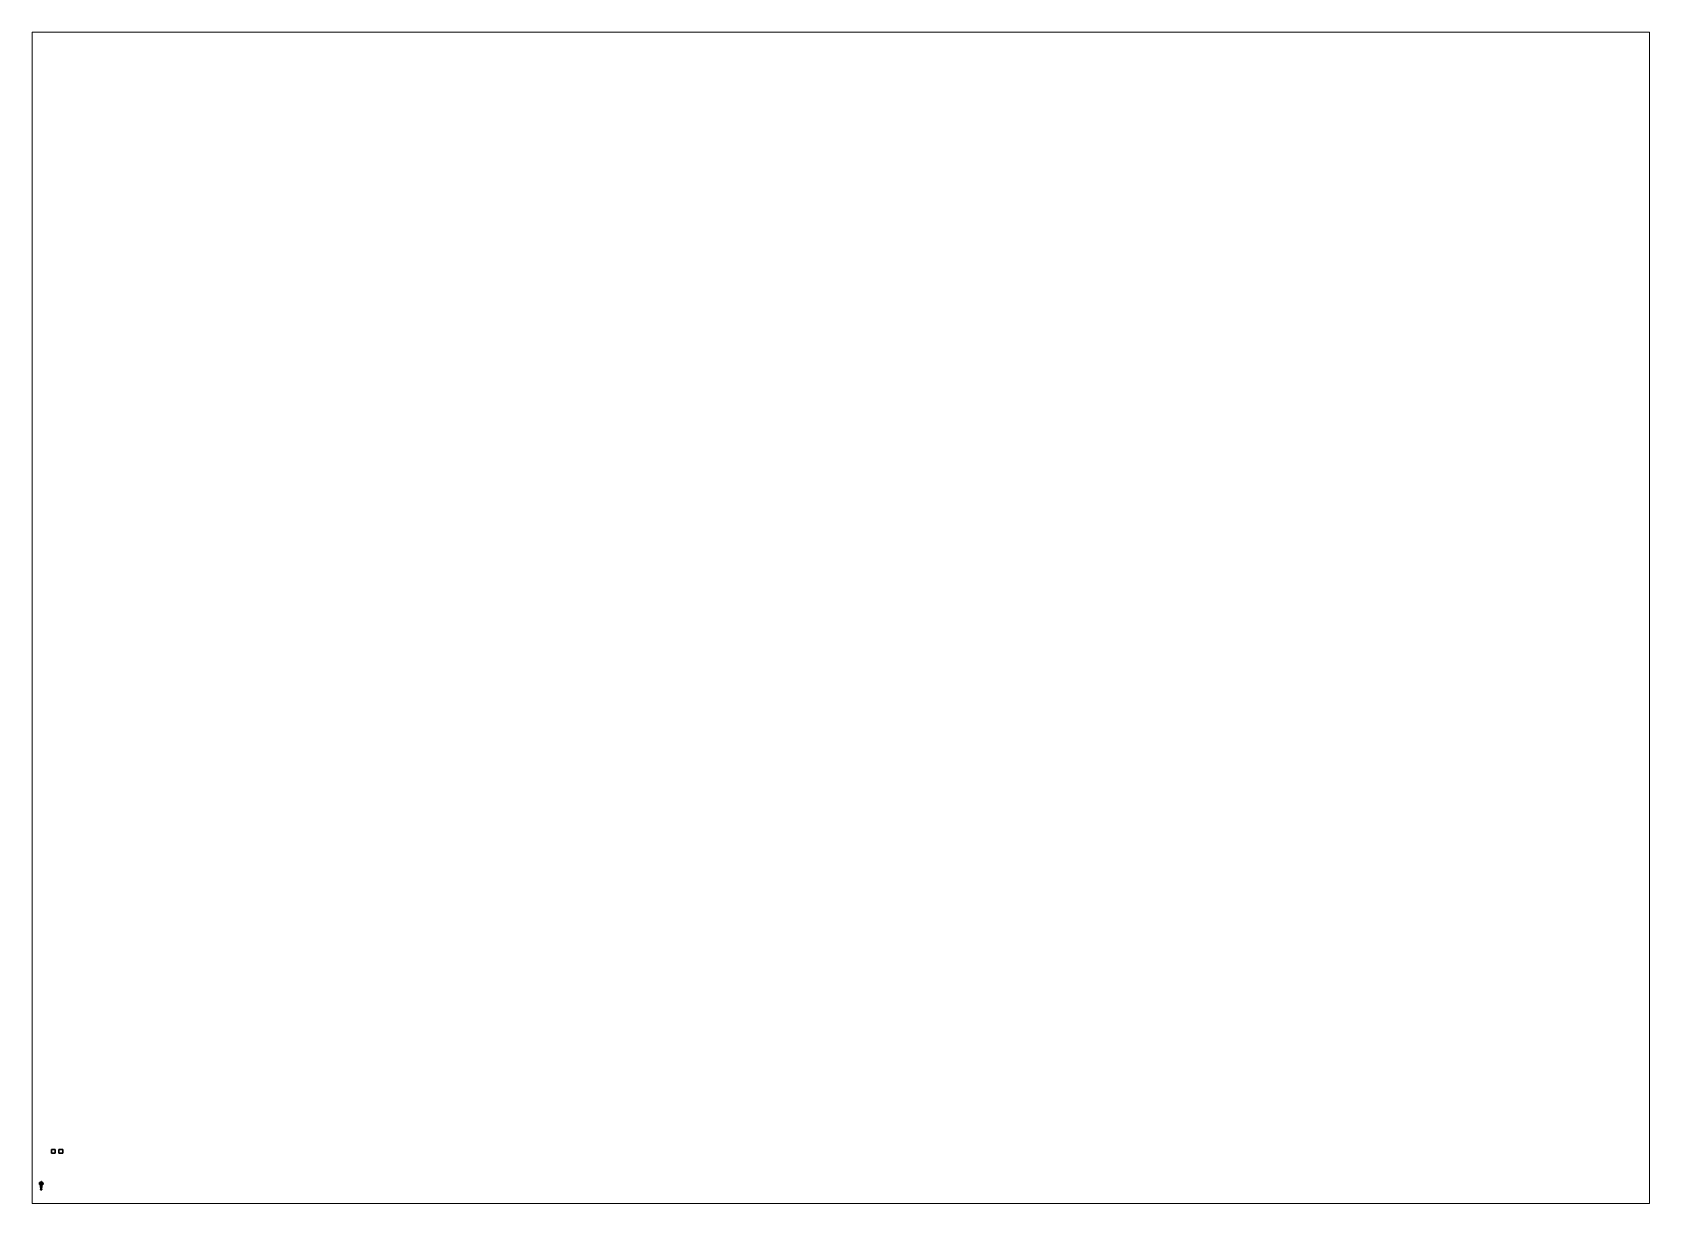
# Paper-space layout 'Layout1' of a CAD drawing. Header units: millimetres. Extents: x 28 to 251, y 20 to 181.
# The model-space entities are those that its viewports show. They can reach past a viewport. Long polylines and large blocks are cut down to what shows.
import ezdxf

# ---------------------------------------------------------------- set-up
doc = ezdxf.new("R2010")
doc.units = ezdxf.units.MM
for name, color, linetype in [('barrel', 1, 'Continuous'), ('sleeve', 5, 'Continuous'), ('wheels', 2, 'Continuous')]:
    doc.layers.add(name, color=color, linetype=linetype)

msp = doc.modelspace()

# ---------------------------------------------------------------- linework, layer by layer
for points in [[(3.66, 9, 1), (3.66, 9), (2.66, 9), (2.66, 9, 1)], [(3.66, 9), (3.66, 8), (2.66, 8), (2.66, 9)], [(2.66, 9), (2.66, 8), (2.66, 8, 1), (2.66, 9, 1)], [(2.66, 9, 1), (2.66, 8, 1), (3.66, 8, 1), (3.66, 9, 1)], [(3.66, 8, 1), (3.66, 8), (3.66, 9), (3.66, 9, 1)], [(5.66, 9), (5.66, 8), (4.66, 8), (4.66, 9)], [(4.66, 9), (4.66, 8), (5.66, 8), (5.66, 9)], [(2.66, 8, 1), (2.66, 8), (3.66, 8), (3.66, 8, 1)], [(-0.34, -0.03, 1.02), (-0.34, 0.03, 0.53), (-0.48, -0.03, 0.53), (-0.48, -0.09, 1.02)], [(-0.34, 0.03, 0.53), (-0.34, 0.01, 0.53), (-0.48, -0.04, 0.53), (-0.48, -0.03, 0.53)], [(-0.48, -0.1, 1.02), (-0.48, -0.04, 0.53), (-0.34, 0.01, 0.53), (-0.34, -0.04, 1.02)], [(-0.31, -0.01, 1.02), (-0.31, 0.09, 0.13), (-0.34, 0.07, 0.13), (-0.34, -0.03, 1.02)], [(-0.31, 0.09, 0.13), (-0.31, 0.08, 0.13), (-0.34, 0.06, 0.13), (-0.34, 0.07, 0.13)], [(-0.34, -0.04, 1.02), (-0.34, 0.06, 0.13), (-0.31, 0.08, 0.13), (-0.31, -0.02, 1.02)], [(-0.34, 0.07, 0.13), (-0.34, 0.06, 0.13), (-0.34, 0.01, 0.53), (-0.34, 0.03, 0.53)], [(-0.09, -0.01, 1.02), (-0.09, 0.09, 0.13), (-0.31, 0.09, 0.13), (-0.31, -0.01, 1.02)], [(0.31, 0.09, 0.13), (0.31, 0.08, 0.13), (-0.31, 0.08, 0.13), (-0.31, 0.09, 0.13)], [(-0.31, -0.02, 1.02), (-0.31, 0.08, 0.13), (-0.09, 0.08, 0.13), (-0.09, -0.02, 1.02)], [(0.31, 0, 0.32), (0.31, 0.01, 0.3), (-0.31, 0.01, 0.3), (-0.31, 0, 0.32)], [(0.31, 0.01, 0.3), (0.31, 0, 0.28), (-0.31, 0, 0.28), (-0.31, 0.01, 0.3)], [(-0.31, -0.02, 0.32), (-0.31, 0, 0.32), (-0.31, 0.01, 0.3), (-0.31, -0.03, 0.3)], [(-0.31, -0.03, 0.3), (-0.31, 0.01, 0.3), (-0.31, 0, 0.28), (-0.31, -0.02, 0.28)], [(0.31, 0, 0.28), (0.31, -0.02, 0.28), (-0.31, -0.02, 0.28), (-0.31, 0, 0.28)], [(-0.15, 0.04, 0.2), (-0.15, -0.02, 0.16), (-0.15, -0.02, 0.27), (-0.15, 0.04, 0.27)], [(-0.1, 0.04, 0.2), (-0.1, -0.02, 0.16), (-0.15, -0.02, 0.16), (-0.15, 0.04, 0.2)], [(-0.1, 0.04, 0.27), (-0.1, 0.04, 0.2), (-0.15, 0.04, 0.2), (-0.15, 0.04, 0.27)], [(-0.15, 0.04, 0.27), (-0.15, -0.02, 0.27), (-0.1, -0.02, 0.27), (-0.1, 0.04, 0.27)], [(-0.15, 0.02, 0.27), (-0.15, -0.04, 0.27), (-0.15, -0.02, 0.33), (-0.15, 0.01, 0.33)], [(-0.1, 0.01, 0.33), (-0.1, 0.02, 0.27), (-0.15, 0.02, 0.27), (-0.15, 0.01, 0.33)], [(-0.15, 0.01, 0.33), (-0.15, -0.02, 0.33), (-0.1, -0.02, 0.33), (-0.1, 0.01, 0.33)], [(-0.1, -0.02, 0.27), (-0.1, -0.02, 0.16), (-0.1, 0.04, 0.2), (-0.1, 0.04, 0.27)], [(-0.1, -0.02, 0.33), (-0.1, -0.04, 0.27), (-0.1, 0.02, 0.27), (-0.1, 0.01, 0.33)], [(0.09, 0.07, 0.34), (0.09, 0.09, 0.13), (-0.09, 0.09, 0.13), (-0.09, 0.07, 0.34)], [(-0.09, 0.06, 0.34), (-0.09, 0.08, 0.13), (0.09, 0.08, 0.13), (0.09, 0.06, 0.34)], [(-0.09, 0.01, 0.74), (-0.09, 0.06, 0.34), (-0.09, 0.07, 0.34), (-0.09, 0.02, 0.74)], [(-0.09, 0.07, 0.34), (-0.09, 0.06, 0.34), (0.09, 0.06, 0.34), (0.09, 0.07, 0.34)], [(0.09, -0.01, 1.02), (0.09, 0.02, 0.74), (-0.09, 0.02, 0.74), (-0.09, -0.01, 1.02)], [(0.09, 0.02, 0.74), (0.09, 0.01, 0.74), (-0.09, 0.01, 0.74), (-0.09, 0.02, 0.74)], [(-0.09, -0.02, 1.02), (-0.09, 0.01, 0.74), (0.09, 0.01, 0.74), (0.09, -0.02, 1.02)], [(0.31, -0.01, 1.02), (0.31, 0.09, 0.13), (0.09, 0.09, 0.13), (0.09, -0.01, 1.02)], [(0.09, -0.02, 1.02), (0.09, 0.08, 0.13), (0.31, 0.08, 0.13), (0.31, -0.02, 1.02)], [(0.09, 0.07, 0.34), (0.09, 0.06, 0.34), (0.09, 0.01, 0.74), (0.09, 0.02, 0.74)], [(0.1, 0.04, 0.2), (0.1, -0.02, 0.16), (0.1, -0.02, 0.27), (0.1, 0.04, 0.27)], [(0.15, 0.04, 0.2), (0.15, -0.02, 0.16), (0.1, -0.02, 0.16), (0.1, 0.04, 0.2)], [(0.15, 0.04, 0.27), (0.15, 0.04, 0.2), (0.1, 0.04, 0.2), (0.1, 0.04, 0.27)], [(0.1, 0.04, 0.27), (0.1, -0.02, 0.27), (0.15, -0.02, 0.27), (0.15, 0.04, 0.27)], [(0.1, 0.02, 0.27), (0.1, -0.04, 0.27), (0.1, -0.02, 0.33), (0.1, 0.01, 0.33)], [(0.15, 0.01, 0.33), (0.15, 0.02, 0.27), (0.1, 0.02, 0.27), (0.1, 0.01, 0.33)], [(0.1, 0.01, 0.33), (0.1, -0.02, 0.33), (0.15, -0.02, 0.33), (0.15, 0.01, 0.33)], [(0.15, -0.02, 0.27), (0.15, -0.02, 0.16), (0.15, 0.04, 0.2), (0.15, 0.04, 0.27)], [(0.15, -0.02, 0.33), (0.15, -0.04, 0.27), (0.15, 0.02, 0.27), (0.15, 0.01, 0.33)], [(0.34, -0.03, 1.02), (0.34, 0.07, 0.13), (0.31, 0.09, 0.13), (0.31, -0.01, 1.02)], [(0.34, 0.07, 0.13), (0.34, 0.06, 0.13), (0.31, 0.08, 0.13), (0.31, 0.09, 0.13)], [(0.31, -0.02, 1.02), (0.31, 0.08, 0.13), (0.34, 0.06, 0.13), (0.34, -0.04, 1.02)], [(0.31, -0.03, 0.3), (0.31, 0.01, 0.3), (0.31, 0, 0.32), (0.31, -0.02, 0.32)], [(0.31, -0.02, 0.28), (0.31, 0, 0.28), (0.31, 0.01, 0.3), (0.31, -0.03, 0.3)], [(0.34, 0.01, 0.53), (0.34, 0.06, 0.13), (0.34, 0.07, 0.13), (0.34, 0.03, 0.53)], [(0.48, -0.09, 1.02), (0.48, -0.03, 0.53), (0.34, 0.03, 0.53), (0.34, -0.03, 1.02)], [(0.48, -0.03, 0.53), (0.48, -0.04, 0.53), (0.34, 0.01, 0.53), (0.34, 0.03, 0.53)], [(0.34, -0.04, 1.02), (0.34, 0.01, 0.53), (0.48, -0.04, 0.53), (0.48, -0.1, 1.02)], [(-0.48, -0.03, 0.53), (-0.48, -0.04, 0.53), (-0.48, -0.1, 1.02), (-0.48, -0.09, 1.02)], [(-0.48, -0.09, 1.02), (-0.48, -0.1, 1.02), (-0.34, -0.04, 1.02), (-0.34, -0.03, 1.02)], [(-0.34, -0.03, 1.02), (-0.34, -0.04, 1.02), (-0.31, -0.02, 1.02), (-0.31, -0.01, 1.02)], [(0.31, -0.02, 0.32), (0.31, 0, 0.32), (-0.31, 0, 0.32), (-0.31, -0.02, 0.32)], [(-0.31, -0.01, 1.02), (-0.31, -0.02, 1.02), (0.31, -0.02, 1.02), (0.31, -0.01, 1.02)], [(0.31, -0.03, 0.3), (0.31, -0.02, 0.32), (-0.31, -0.02, 0.32), (-0.31, -0.03, 0.3)], [(0.31, -0.02, 0.28), (0.31, -0.03, 0.3), (-0.31, -0.03, 0.3), (-0.31, -0.02, 0.28)], [(0.2, -1.53, 0.05), (0.2, -1.61, 0.06), (-0.2, -1.61, 0.06), (-0.2, -1.53, 0.05)], [(-0.2, -1.53, 0.05), (-0.2, -1.61, 0.06), (0.2, -1.61, 0.06), (0.2, -1.53, 0.05)], [(0.2, -1.53, -0.03), (0.2, -1.53, 0.05), (-0.2, -1.53, 0.05), (-0.2, -1.53, -0.03)], [(-0.2, -1.53, -0.03), (-0.2, -1.53, 0.05), (0.2, -1.53, 0.05), (0.2, -1.53, -0.03)], [(-0.02, -1.61, -0.1), (-0.2, -1.53, -0.03), (0.2, -1.53, -0.03), (0.02, -1.61, -0.1)], [(0.02, -1.61, -0.1), (0.2, -1.53, -0.03), (-0.2, -1.53, -0.03), (-0.02, -1.61, -0.1)], [(-0.15, -0.02, 0.16), (-0.15, -0.53, 0.16), (-0.15, -0.53, 0.27), (-0.15, -0.02, 0.27)], [(-0.15, -0.02, 0.27), (-0.15, -0.53, 0.27), (-0.1, -0.53, 0.27), (-0.1, -0.02, 0.27)], [(-0.1, -0.02, 0.16), (-0.1, -0.53, 0.16), (-0.15, -0.53, 0.16), (-0.15, -0.02, 0.16)], [(-0.15, -0.02, 0.33), (-0.15, -0.04, 0.27), (-0.1, -0.04, 0.27), (-0.1, -0.02, 0.33)], [(-0.15, -0.53, 0.16), (-0.15, -0.57, 0.16), (-0.15, -0.57, 0.27), (-0.15, -0.53, 0.27)], [(-0.15, -0.53, 0.27), (-0.15, -0.57, 0.27), (0.15, -0.57, 0.27), (0.15, -0.53, 0.27)], [(0.15, -0.53, 0.16), (0.15, -0.57, 0.16), (-0.15, -0.57, 0.16), (-0.15, -0.53, 0.16)], [(-0.15, -0.57, 0.16), (-0.15, -0.71, 0.16), (-0.15, -0.74, 0.27), (-0.15, -0.57, 0.27)], [(-0.1, -0.57, 0.16), (-0.1, -0.71, 0.16), (-0.15, -0.71, 0.16), (-0.15, -0.57, 0.16)], [(-0.15, -0.57, 0.27), (-0.15, -0.74, 0.27), (-0.1, -0.74, 0.27), (-0.1, -0.57, 0.27)], [(-0.15, -0.71, 0.16), (-0.1, -1.34), (-0.1, -1.34, 0.06), (-0.15, -0.74, 0.27)], [(0.15, -0.71, 0.16), (0.1, -1.34), (-0.1, -1.34), (-0.15, -0.71, 0.16)], [(-0.15, -0.74, 0.27), (-0.1, -1.34, 0.06), (0.1, -1.34, 0.06), (0.15, -0.74, 0.27)], [(-0.1, -0.53, 0.27), (-0.1, -0.53, 0.16), (-0.1, -0.02, 0.16), (-0.1, -0.02, 0.27)], [(0.1, -0.53, 0.27), (0.1, -0.53, 0.16), (-0.1, -0.53, 0.16), (-0.1, -0.53, 0.27)], [(-0.1, -0.57, 0.27), (-0.1, -0.57, 0.16), (0.1, -0.57, 0.16), (0.1, -0.57, 0.27)], [(-0.1, -0.74, 0.27), (-0.1, -0.71, 0.16), (-0.1, -0.57, 0.16), (-0.1, -0.57, 0.27)], [(0.1, -0.74, 0.27), (0.1, -0.71, 0.16), (-0.1, -0.71, 0.16), (-0.1, -0.74, 0.27)], [(0.1, -1.34), (0.1, -1.53), (-0.1, -1.53), (-0.1, -1.34)], [(-0.1, -1.34), (-0.1, -1.53), (-0.1, -1.53, 0.06), (-0.1, -1.34, 0.06)], [(-0.1, -1.34, 0.06), (-0.1, -1.53, 0.06), (0.1, -1.53, 0.06), (0.1, -1.34, 0.06)], [(-0.1, -1.53, 0.06), (-0.1, -1.53), (0.1, -1.53), (0.1, -1.53, 0.06)], [(0.08, -0.16, 0.35), (0.08, -0.19, 0.35), (0.08, -0.19, 0.54), (0.08, -0.16, 0.54)], [(0.12, -0.16, 0.54), (0.12, -0.16, 0.35), (0.08, -0.16, 0.35), (0.08, -0.16, 0.54)], [(0.08, -0.16, 0.54), (0.08, -0.19, 0.54), (0.12, -0.19, 0.54), (0.12, -0.16, 0.54)], [(0.12, -0.16, 0.35), (0.14, -0.22, 0.27), (0.1, -0.22, 0.27), (0.08, -0.16, 0.35)], [(0.1, -0.22, 0.27), (0.1, -0.25, 0.27), (0.08, -0.19, 0.35), (0.08, -0.16, 0.35)], [(0.08, -0.19, 0.54), (0.08, -0.19, 0.35), (0.12, -0.19, 0.35), (0.12, -0.19, 0.54)], [(0.08, -0.19, 0.35), (0.1, -0.25, 0.27), (0.14, -0.25, 0.27), (0.12, -0.19, 0.35)], [(0.1, -0.02, 0.16), (0.1, -0.53, 0.16), (0.1, -0.53, 0.27), (0.1, -0.02, 0.27)], [(0.1, -0.02, 0.27), (0.1, -0.53, 0.27), (0.15, -0.53, 0.27), (0.15, -0.02, 0.27)], [(0.15, -0.02, 0.16), (0.15, -0.53, 0.16), (0.1, -0.53, 0.16), (0.1, -0.02, 0.16)], [(0.1, -0.02, 0.33), (0.1, -0.04, 0.27), (0.15, -0.04, 0.27), (0.15, -0.02, 0.33)], [(0.11, -0.13, 0.54), (0.1, -0.14, 0.54), (0.1, -0.14, 0.74), (0.11, -0.13, 0.74)], [(0.11, -0.13, 0.48), (0.1, -0.15, 0.48), (0.1, -0.15, 0.6), (0.11, -0.13, 0.6)], [(0.1, -0.15, 0.6), (0.14, -0.15, 0.6), (0.13, -0.13, 0.6), (0.11, -0.13, 0.6)], [(0.1, -0.14, 0.74), (0.14, -0.14, 0.74), (0.13, -0.13, 0.74), (0.11, -0.13, 0.74)], [(0.14, -0.14, 0.54), (0.1, -0.14, 0.54), (0.11, -0.13, 0.54), (0.13, -0.13, 0.54)], [(0.14, -0.15, 0.48), (0.1, -0.15, 0.48), (0.11, -0.13, 0.48), (0.13, -0.13, 0.48)], [(0.1, -0.14, 0.54), (0.11, -0.15, 0.6), (0.11, -0.15, 0.74), (0.1, -0.14, 0.74)], [(0.11, -0.15, 0.74), (0.13, -0.15, 0.74), (0.14, -0.14, 0.74), (0.1, -0.14, 0.74)], [(0.1, -0.15, 0.48), (0.11, -0.17, 0.48), (0.11, -0.17, 0.6), (0.1, -0.15, 0.6)], [(0.11, -0.17, 0.6), (0.13, -0.17, 0.6), (0.14, -0.15, 0.6), (0.1, -0.15, 0.6)], [(0.1, -0.57, 0.27), (0.1, -0.74, 0.27), (0.15, -0.74, 0.27), (0.15, -0.57, 0.27)], [(0.1, -0.57, 0.16), (0.1, -0.71, 0.16), (0.1, -0.74, 0.27), (0.1, -0.57, 0.27)], [(0.15, -0.57, 0.16), (0.15, -0.71, 0.16), (0.1, -0.71, 0.16), (0.1, -0.57, 0.16)], [(0.1, -1.34, 0.06), (0.1, -1.34), (0.15, -0.71, 0.16), (0.15, -0.74, 0.27)], [(0.1, -1.53, 0.06), (0.1, -1.53), (0.1, -1.34), (0.1, -1.34, 0.06)], [(0.13, -0.13, 0.54), (0.11, -0.13, 0.54), (0.11, -0.13, 0.74), (0.13, -0.13, 0.74)], [(0.13, -0.13, 0.48), (0.11, -0.13, 0.48), (0.11, -0.13, 0.6), (0.13, -0.13, 0.6)], [(0.11, -0.15, 0.6), (0.13, -0.15, 0.6), (0.13, -0.15, 0.74), (0.11, -0.15, 0.74)], [(0.11, -0.17, 0.48), (0.13, -0.17, 0.48), (0.13, -0.17, 0.6), (0.11, -0.17, 0.6)], [(0.12, -0.19, 0.54), (0.12, -0.19, 0.35), (0.12, -0.16, 0.35), (0.12, -0.16, 0.54)], [(0.12, -0.19, 0.35), (0.14, -0.25, 0.27), (0.14, -0.22, 0.27), (0.12, -0.16, 0.35)], [(0.14, -0.14, 0.54), (0.13, -0.13, 0.54), (0.13, -0.13, 0.74), (0.14, -0.14, 0.74)], [(0.14, -0.15, 0.48), (0.13, -0.13, 0.48), (0.13, -0.13, 0.6), (0.14, -0.15, 0.6)], [(0.13, -0.15, 0.6), (0.14, -0.14, 0.54), (0.14, -0.14, 0.74), (0.13, -0.15, 0.74)], [(0.13, -0.17, 0.48), (0.14, -0.15, 0.48), (0.14, -0.15, 0.6), (0.13, -0.17, 0.6)], [(0.15, -0.53, 0.27), (0.15, -0.53, 0.16), (0.15, -0.02, 0.16), (0.15, -0.02, 0.27)], [(0.15, -0.39, 0.26), (0.15, -0.42, 0.31), (0.17, -0.42, 0.31), (0.17, -0.39, 0.26)], [(0.15, -0.42, 0.21), (0.15, -0.39, 0.26), (0.17, -0.39, 0.26), (0.17, -0.42, 0.21)], [(0.15, -0.42, 0.31), (0.15, -0.48, 0.31), (0.17, -0.48, 0.31), (0.17, -0.42, 0.31)], [(0.15, -0.48, 0.21), (0.15, -0.42, 0.21), (0.17, -0.42, 0.21), (0.17, -0.48, 0.21)], [(0.15, -0.48, 0.31), (0.15, -0.51, 0.26), (0.17, -0.51, 0.26), (0.17, -0.48, 0.31)], [(0.15, -0.51, 0.26), (0.15, -0.48, 0.21), (0.17, -0.48, 0.21), (0.17, -0.51, 0.26)], [(0.15, -0.57, 0.27), (0.15, -0.57, 0.16), (0.15, -0.53, 0.16), (0.15, -0.53, 0.27)], [(0.15, -0.74, 0.27), (0.15, -0.71, 0.16), (0.15, -0.57, 0.16), (0.15, -0.57, 0.27)], [(0.17, -0.42, 0.31), (0.17, -0.48, 0.31), (0.17, -0.51, 0.26), (0.17, -0.39, 0.26)], [(0.17, -0.39, 0.26), (0.17, -0.51, 0.26), (0.17, -0.48, 0.21), (0.17, -0.42, 0.21)], [(0.17, -0.47, 0.23), (0.17, -0.48, 0.24), (0.25, -0.48, 0.24), (0.25, -0.47, 0.23)], [(0.17, -0.48, 0.22), (0.17, -0.47, 0.23), (0.25, -0.47, 0.23), (0.25, -0.48, 0.22)], [(0.17, -0.48, 0.24), (0.17, -0.49, 0.23), (0.25, -0.49, 0.23), (0.25, -0.48, 0.24)], [(0.17, -0.49, 0.23), (0.17, -0.48, 0.22), (0.25, -0.48, 0.22), (0.25, -0.49, 0.23)], [(0.25, -0.48, 0.24), (0.25, -0.49, 0.23), (0.25, -0.48, 0.22), (0.25, -0.47, 0.23)], [(0.31, -0.01, 1.02), (0.31, -0.02, 1.02), (0.34, -0.04, 1.02), (0.34, -0.03, 1.02)], [(0.34, -0.03, 1.02), (0.34, -0.04, 1.02), (0.48, -0.1, 1.02), (0.48, -0.09, 1.02)], [(0.48, -0.1, 1.02), (0.48, -0.04, 0.53), (0.48, -0.03, 0.53), (0.48, -0.09, 1.02)]]:
    msp.add_3dface(points)
at = {"layer": 'barrel'}
for points in [[(-0.02, 0.52, 0.52), (-0.04, 0.52, 0.49), (-0.06, 0.02, 0.49), (-0.03, 0.02, 0.54)], [(-0.04, 0.52, 0.49), (-0.02, 0.52, 0.46), (-0.03, 0.02, 0.44), (-0.06, 0.02, 0.49)], [(-0.03, 0.02, 0.54), (-0.06, 0.02, 0.49), (-0.06, -0.31, 0.49), (-0.03, -0.31, 0.54)], [(-0.06, 0.02, 0.49), (-0.03, 0.02, 0.44), (-0.03, -0.31, 0.44), (-0.06, -0.31, 0.49)], [(-0.02, 0.54, 0.53), (-0.04, 0.54, 0.49), (-0.04, 0.52, 0.49), (-0.02, 0.52, 0.53)], [(-0.04, 0.54, 0.49), (-0.02, 0.54, 0.45), (-0.02, 0.52, 0.45), (-0.04, 0.52, 0.49)], [(0.04, 0.54, 0.49), (-0.04, 0.54, 0.49), (-0.02, 0.54, 0.53), (0.02, 0.54, 0.53)], [(0.02, 0.54, 0.45), (-0.02, 0.54, 0.45), (-0.04, 0.54, 0.49), (0.04, 0.54, 0.49)], [(-0.02, 0.52, 0.45), (0.02, 0.52, 0.45), (0.04, 0.52, 0.49), (-0.04, 0.52, 0.49)], [(-0.04, 0.52, 0.49), (0.04, 0.52, 0.49), (0.02, 0.52, 0.53), (-0.02, 0.52, 0.53)], [(0.02, 0.52, 0.52), (-0.02, 0.52, 0.52), (-0.03, 0.02, 0.54), (0.03, 0.02, 0.54)], [(-0.02, 0.52, 0.46), (0.02, 0.52, 0.46), (0.03, 0.02, 0.44), (-0.03, 0.02, 0.44)], [(0.03, 0.02, 0.54), (-0.03, 0.02, 0.54), (-0.03, -0.31, 0.54), (0.03, -0.31, 0.54)], [(-0.03, 0.02, 0.44), (0.03, 0.02, 0.44), (0.03, -0.31, 0.44), (-0.03, -0.31, 0.44)], [(0.02, 0.54, 0.53), (-0.02, 0.54, 0.53), (-0.02, 0.52, 0.53), (0.02, 0.52, 0.53)], [(-0.02, 0.54, 0.45), (0.02, 0.54, 0.45), (0.02, 0.52, 0.45), (-0.02, 0.52, 0.45)], [(0.04, 0.54, 0.49), (0.02, 0.54, 0.53), (0.02, 0.52, 0.53), (0.04, 0.52, 0.49)], [(0.02, 0.54, 0.45), (0.04, 0.54, 0.49), (0.04, 0.52, 0.49), (0.02, 0.52, 0.45)], [(0.04, 0.52, 0.49), (0.02, 0.52, 0.52), (0.03, 0.02, 0.54), (0.06, 0.02, 0.49)], [(0.02, 0.52, 0.46), (0.04, 0.52, 0.49), (0.06, 0.02, 0.49), (0.03, 0.02, 0.44)], [(0.06, 0.02, 0.49), (0.03, 0.02, 0.54), (0.03, -0.31, 0.54), (0.06, -0.31, 0.49)], [(0.03, 0.02, 0.44), (0.06, 0.02, 0.49), (0.06, -0.31, 0.49), (0.03, -0.31, 0.44)], [(0.03, -0.31, 0.54), (-0.03, -0.31, 0.54), (-0.06, -0.31, 0.49), (0.06, -0.31, 0.49)], [(0.06, -0.31, 0.49), (-0.06, -0.31, 0.49), (-0.03, -0.31, 0.44), (0.03, -0.31, 0.44)], [(0.02, -0.31, 0.46), (0.01, -0.32, 0.46), (0.01, -0.32, 0.59), (0.02, -0.31, 0.59)], [(0.02, -0.31, 0.46), (0.03, -0.32, 0.46), (0.02, -0.33, 0.46), (0.01, -0.32, 0.46)], [(0.01, -0.32, 0.59), (0.02, -0.33, 0.59), (0.03, -0.32, 0.59), (0.02, -0.31, 0.59)], [(0.01, -0.32, 0.46), (0.02, -0.33, 0.46), (0.02, -0.33, 0.59), (0.01, -0.32, 0.59)], [(0.03, -0.32, 0.46), (0.02, -0.31, 0.46), (0.02, -0.31, 0.59), (0.03, -0.32, 0.59)], [(0.02, -0.33, 0.46), (0.03, -0.32, 0.46), (0.03, -0.32, 0.59), (0.02, -0.33, 0.59)]]:
    msp.add_3dface(points, dxfattribs=at)
at = {"layer": 'sleeve'}
for points in [[(-0.08, 0.46, 0.35), (-0.08, -0.62, 0.35), (-0.08, -0.62, 0.43), (-0.08, 0.46, 0.43)], [(-0.08, 0.46, 0.43), (-0.08, -0.62, 0.43), (0.08, -0.62, 0.43), (0.08, 0.46, 0.43)], [(0.08, 0.46, 0.43), (0.08, 0.46, 0.35), (-0.08, 0.46, 0.35), (-0.08, 0.46, 0.43)], [(0.08, 0.46, 0.35), (0.08, -0.62, 0.35), (-0.08, -0.62, 0.35), (-0.08, 0.46, 0.35)], [(-0.05, 0.02, 0.27), (-0.05, -0.1, 0.27), (-0.05, -0.1, 0.35), (-0.05, 0.02, 0.35)], [(0.05, 0.02, 0.35), (0.05, 0.02, 0.27), (-0.05, 0.02, 0.27), (-0.05, 0.02, 0.35)], [(0.05, 0.02, 0.27), (0.05, -0.1, 0.27), (-0.05, -0.1, 0.27), (-0.05, 0.02, 0.27)], [(0.05, -0.1, 0.35), (0.05, -0.1, 0.27), (0.05, 0.02, 0.27), (0.05, 0.02, 0.35)], [(0.08, -0.62, 0.43), (0.08, -0.62, 0.35), (0.08, 0.46, 0.35), (0.08, 0.46, 0.43)], [(-0.08, -0.36, 0.27), (-0.08, -0.5, 0.27), (-0.08, -0.5, 0.35), (-0.08, -0.36, 0.35)], [(0.08, -0.36, 0.35), (0.08, -0.36, 0.27), (-0.08, -0.36, 0.27), (-0.08, -0.36, 0.35)], [(0.08, -0.36, 0.27), (0.08, -0.5, 0.27), (-0.08, -0.5, 0.27), (-0.08, -0.36, 0.27)], [(-0.08, -0.5, 0.35), (-0.08, -0.5, 0.27), (0.08, -0.5, 0.27), (0.08, -0.5, 0.35)], [(-0.08, -0.62, 0.43), (-0.08, -0.62, 0.35), (0.08, -0.62, 0.35), (0.08, -0.62, 0.43)], [(-0.05, -0.1, 0.35), (-0.05, -0.1, 0.27), (0.05, -0.1, 0.27), (0.05, -0.1, 0.35)], [(-0.02, -0.62, 0.42), (-0.03, -0.62, 0.39), (-0.03, -0.69, 0.39), (-0.02, -0.69, 0.42)], [(-0.03, -0.62, 0.39), (-0.02, -0.62, 0.36), (-0.02, -0.69, 0.36), (-0.03, -0.69, 0.39)], [(0.01, -0.69, 0.42), (-0.02, -0.69, 0.42), (-0.03, -0.69, 0.39), (0.03, -0.69, 0.39)], [(0.03, -0.69, 0.39), (-0.03, -0.69, 0.39), (-0.02, -0.69, 0.36), (0.01, -0.69, 0.36)], [(-0.02, -0.62, 0.36), (0.01, -0.62, 0.36), (0.01, -0.69, 0.36), (-0.02, -0.69, 0.36)], [(0.01, -0.62, 0.42), (-0.02, -0.62, 0.42), (-0.02, -0.69, 0.42), (0.01, -0.69, 0.42)], [(0.03, -0.62, 0.39), (0.01, -0.62, 0.42), (0.01, -0.69, 0.42), (0.03, -0.69, 0.39)], [(0.01, -0.62, 0.36), (0.03, -0.62, 0.39), (0.03, -0.69, 0.39), (0.01, -0.69, 0.36)], [(0.08, -0.34, 0.43), (0.08, -0.55, 0.43), (0.08, -0.55, 0.52), (0.08, -0.34, 0.52)], [(0.08, -0.34, 0.52), (0.08, -0.55, 0.52), (0.08, -0.55, 0.43), (0.08, -0.34, 0.43)], [(0.08, -0.5, 0.35), (0.08, -0.5, 0.27), (0.08, -0.36, 0.27), (0.08, -0.36, 0.35)]]:
    msp.add_3dface(points, dxfattribs=at)
at = {"layer": 'wheels'}
for points in [[(0.48, 0.01, 0.28), (0.48, 0.03, 0.25), (-0.48, 0.03, 0.25), (-0.48, 0.01, 0.28)], [(0.48, 0.03, 0.25), (0.48, 0.01, 0.22), (-0.48, 0.01, 0.22), (-0.48, 0.03, 0.25)], [(-0.48, -0.02, 0.28), (-0.48, 0.01, 0.28), (-0.48, 0.03, 0.25), (-0.48, -0.03, 0.25)], [(-0.48, -0.03, 0.25), (-0.48, 0.03, 0.25), (-0.48, 0.01, 0.22), (-0.48, -0.02, 0.22)], [(0.48, 0.01, 0.22), (0.48, -0.02, 0.22), (-0.48, -0.02, 0.22), (-0.48, 0.01, 0.22)], [(0.48, -0.02, 0.28), (0.48, 0.01, 0.28), (-0.48, 0.01, 0.28), (-0.48, -0.02, 0.28)], [(-0.42, -0.03, 0.3), (-0.42, 0.03, 0.3), (-0.42, 0.06, 0.25), (-0.42, -0.06, 0.25)], [(-0.35, 0.03, 0.3), (-0.35, 0.06, 0.25), (-0.42, 0.06, 0.25), (-0.42, 0.03, 0.3)], [(-0.42, -0.06, 0.25), (-0.42, 0.06, 0.25), (-0.42, 0.03, 0.2), (-0.42, -0.03, 0.2)], [(-0.35, 0.06, 0.25), (-0.35, 0.03, 0.2), (-0.42, 0.03, 0.2), (-0.42, 0.06, 0.25)], [(-0.35, 0.03, 0.2), (-0.35, -0.03, 0.2), (-0.42, -0.03, 0.2), (-0.42, 0.03, 0.2)], [(-0.35, -0.03, 0.3), (-0.35, 0.03, 0.3), (-0.42, 0.03, 0.3), (-0.42, -0.03, 0.3)], [(-0.41, 0.23, 0.38), (-0.41, 0.26, 0.25), (-0.41, 0.21, 0.25), (-0.41, 0.18, 0.35)], [(-0.36, 0.23, 0.38), (-0.36, 0.26, 0.25), (-0.41, 0.26, 0.25), (-0.41, 0.23, 0.38)], [(-0.41, 0.26, 0.25), (-0.41, 0.23, 0.12), (-0.41, 0.18, 0.15), (-0.41, 0.21, 0.25)], [(-0.36, 0.26, 0.25), (-0.36, 0.23, 0.12), (-0.41, 0.23, 0.12), (-0.41, 0.26, 0.25)], [(-0.41, 0.23, 0.12), (-0.41, 0.13, 0.02), (-0.41, 0.1, 0.07), (-0.41, 0.18, 0.15)], [(-0.36, 0.23, 0.12), (-0.36, 0.13, 0.02), (-0.41, 0.13, 0.02), (-0.41, 0.23, 0.12)], [(-0.41, 0.13, 0.48), (-0.41, 0.23, 0.38), (-0.41, 0.18, 0.35), (-0.41, 0.1, 0.43)], [(-0.36, 0.13, 0.48), (-0.36, 0.23, 0.38), (-0.41, 0.23, 0.38), (-0.41, 0.13, 0.48)], [(-0.36, 0.21, 0.25), (-0.36, 0.18, 0.35), (-0.41, 0.18, 0.35), (-0.41, 0.21, 0.25)], [(-0.36, 0.18, 0.15), (-0.36, 0.21, 0.25), (-0.41, 0.21, 0.25), (-0.41, 0.18, 0.15)], [(-0.36, 0.1, 0.07), (-0.36, 0.18, 0.15), (-0.41, 0.18, 0.15), (-0.41, 0.1, 0.07)], [(-0.36, 0.18, 0.35), (-0.36, 0.1, 0.43), (-0.41, 0.1, 0.43), (-0.41, 0.18, 0.35)], [(-0.41, 0.13, 0.02), (-0.41, 0, -0.01), (-0.41, 0, 0.04), (-0.41, 0.1, 0.07)], [(-0.36, 0.13, 0.02), (-0.36, 0, -0.01), (-0.41, 0, -0.01), (-0.41, 0.13, 0.02)], [(-0.41, 0, 0.51), (-0.41, 0.13, 0.48), (-0.41, 0.1, 0.43), (-0.41, 0, 0.46)], [(-0.36, 0, 0.51), (-0.36, 0.13, 0.48), (-0.41, 0.13, 0.48), (-0.41, 0, 0.51)], [(-0.36, 0, 0.04), (-0.36, 0.1, 0.07), (-0.41, 0.1, 0.07), (-0.41, 0, 0.04)], [(-0.36, 0.1, 0.43), (-0.36, 0, 0.46), (-0.41, 0, 0.46), (-0.41, 0.1, 0.43)], [(-0.41, 0, -0.01), (-0.41, -0.13, 0.02), (-0.41, -0.11, 0.07), (-0.41, 0, 0.04)], [(-0.36, 0, -0.01), (-0.36, -0.13, 0.02), (-0.41, -0.13, 0.02), (-0.41, 0, -0.01)], [(-0.41, -0.13, 0.48), (-0.41, 0, 0.51), (-0.41, 0, 0.46), (-0.41, -0.11, 0.43)], [(-0.36, 0, 0.46), (-0.36, -0.11, 0.43), (-0.41, -0.11, 0.43), (-0.41, 0, 0.46)], [(-0.4, 0.21, 0.23), (-0.4, 0.05, 0.23), (-0.4, 0.05, 0.27), (-0.4, 0.21, 0.27)], [(-0.37, 0.21, 0.23), (-0.37, 0.05, 0.23), (-0.4, 0.05, 0.23), (-0.4, 0.21, 0.23)], [(-0.4, 0.21, 0.27), (-0.4, 0.05, 0.27), (-0.37, 0.05, 0.27), (-0.37, 0.21, 0.27)], [(-0.4, 0.19, 0.16), (-0.4, 0.05, 0.24), (-0.37, 0.05, 0.24), (-0.37, 0.19, 0.16)], [(-0.4, 0.17, 0.13), (-0.4, 0.04, 0.21), (-0.4, 0.05, 0.24), (-0.4, 0.19, 0.16)], [(-0.37, 0.19, 0.34), (-0.37, 0.05, 0.26), (-0.4, 0.05, 0.26), (-0.4, 0.19, 0.34)], [(-0.4, 0.19, 0.34), (-0.4, 0.05, 0.26), (-0.4, 0.04, 0.29), (-0.4, 0.17, 0.37)], [(-0.37, 0.17, 0.13), (-0.37, 0.04, 0.21), (-0.4, 0.04, 0.21), (-0.4, 0.17, 0.13)], [(-0.4, 0.17, 0.37), (-0.4, 0.04, 0.29), (-0.37, 0.04, 0.29), (-0.37, 0.17, 0.37)], [(-0.4, 0.12, 0.08), (-0.4, 0.04, 0.21), (-0.37, 0.04, 0.21), (-0.37, 0.12, 0.08)], [(-0.4, 0.09, 0.06), (-0.4, 0.01, 0.2), (-0.4, 0.04, 0.21), (-0.4, 0.12, 0.08)], [(-0.37, 0.12, 0.42), (-0.37, 0.04, 0.29), (-0.4, 0.04, 0.29), (-0.4, 0.12, 0.42)], [(-0.4, 0.12, 0.42), (-0.4, 0.04, 0.29), (-0.4, 0.01, 0.3), (-0.4, 0.09, 0.44)], [(-0.37, 0.09, 0.06), (-0.37, 0.01, 0.2), (-0.4, 0.01, 0.2), (-0.4, 0.09, 0.06)], [(-0.4, 0.09, 0.44), (-0.4, 0.01, 0.3), (-0.37, 0.01, 0.3), (-0.37, 0.09, 0.44)], [(-0.4, 0.01, 0.04), (-0.4, 0.01, 0.2), (-0.37, 0.01, 0.2), (-0.37, 0.01, 0.04)], [(-0.4, -0.02, 0.04), (-0.4, -0.02, 0.2), (-0.4, 0.01, 0.2), (-0.4, 0.01, 0.04)], [(-0.37, 0.01, 0.46), (-0.37, 0.01, 0.3), (-0.4, 0.01, 0.3), (-0.4, 0.01, 0.46)], [(-0.4, 0.01, 0.46), (-0.4, 0.01, 0.3), (-0.4, -0.02, 0.3), (-0.4, -0.02, 0.46)], [(-0.37, 0.05, 0.27), (-0.37, 0.05, 0.23), (-0.37, 0.21, 0.23), (-0.37, 0.21, 0.27)], [(-0.37, 0.05, 0.24), (-0.37, 0.04, 0.21), (-0.37, 0.17, 0.13), (-0.37, 0.19, 0.16)], [(-0.37, 0.04, 0.29), (-0.37, 0.05, 0.26), (-0.37, 0.19, 0.34), (-0.37, 0.17, 0.37)], [(-0.37, 0.04, 0.21), (-0.37, 0.01, 0.2), (-0.37, 0.09, 0.06), (-0.37, 0.12, 0.08)], [(-0.37, 0.01, 0.3), (-0.37, 0.04, 0.29), (-0.37, 0.12, 0.42), (-0.37, 0.09, 0.44)], [(-0.37, 0.01, 0.2), (-0.37, -0.02, 0.2), (-0.37, -0.02, 0.04), (-0.37, 0.01, 0.04)], [(-0.37, -0.02, 0.3), (-0.37, 0.01, 0.3), (-0.37, 0.01, 0.46), (-0.37, -0.02, 0.46)], [(-0.36, 0.26, 0.25), (-0.36, 0.23, 0.38), (-0.36, 0.18, 0.36), (-0.36, 0.21, 0.25)], [(-0.36, 0.23, 0.12), (-0.36, 0.26, 0.25), (-0.36, 0.21, 0.25), (-0.36, 0.18, 0.15)], [(-0.36, 0.13, 0.02), (-0.36, 0.23, 0.12), (-0.36, 0.18, 0.15), (-0.36, 0.1, 0.07)], [(-0.36, 0.23, 0.38), (-0.36, 0.13, 0.48), (-0.36, 0.1, 0.43), (-0.36, 0.18, 0.36)], [(-0.36, 0, -0.01), (-0.36, 0.13, 0.02), (-0.36, 0.1, 0.07), (-0.36, 0, 0.04)], [(-0.36, 0.13, 0.48), (-0.36, 0, 0.51), (-0.36, 0, 0.46), (-0.36, 0.1, 0.43)], [(-0.36, -0.13, 0.02), (-0.36, 0, -0.01), (-0.36, 0, 0.04), (-0.36, -0.11, 0.07)], [(-0.36, 0, 0.51), (-0.36, -0.13, 0.48), (-0.36, -0.11, 0.43), (-0.36, 0, 0.46)], [(-0.35, -0.06, 0.25), (-0.35, 0.06, 0.25), (-0.35, 0.03, 0.3), (-0.35, -0.03, 0.3)], [(-0.35, -0.03, 0.2), (-0.35, 0.03, 0.2), (-0.35, 0.06, 0.25), (-0.35, -0.06, 0.25)], [(0.42, 0.03, 0.3), (0.42, 0.06, 0.25), (0.35, 0.06, 0.25), (0.35, 0.03, 0.3)], [(0.42, 0.06, 0.25), (0.42, 0.03, 0.2), (0.35, 0.03, 0.2), (0.35, 0.06, 0.25)], [(0.35, -0.03, 0.3), (0.35, 0.03, 0.3), (0.35, 0.06, 0.25), (0.35, -0.06, 0.25)], [(0.35, -0.06, 0.25), (0.35, 0.06, 0.25), (0.35, 0.03, 0.2), (0.35, -0.03, 0.2)], [(0.42, -0.03, 0.3), (0.42, 0.03, 0.3), (0.35, 0.03, 0.3), (0.35, -0.03, 0.3)], [(0.42, 0.03, 0.2), (0.42, -0.03, 0.2), (0.35, -0.03, 0.2), (0.35, 0.03, 0.2)], [(0.41, 0.23, 0.38), (0.41, 0.26, 0.25), (0.36, 0.26, 0.25), (0.36, 0.23, 0.38)], [(0.41, 0.26, 0.25), (0.41, 0.23, 0.12), (0.36, 0.23, 0.12), (0.36, 0.26, 0.25)], [(0.36, 0.26, 0.25), (0.36, 0.23, 0.12), (0.36, 0.18, 0.15), (0.36, 0.21, 0.25)], [(0.36, 0.23, 0.38), (0.36, 0.26, 0.25), (0.36, 0.21, 0.25), (0.36, 0.18, 0.35)], [(0.41, 0.13, 0.48), (0.41, 0.23, 0.38), (0.36, 0.23, 0.38), (0.36, 0.13, 0.48)], [(0.41, 0.23, 0.12), (0.41, 0.13, 0.02), (0.36, 0.13, 0.02), (0.36, 0.23, 0.12)], [(0.36, 0.23, 0.12), (0.36, 0.13, 0.02), (0.36, 0.1, 0.07), (0.36, 0.18, 0.15)], [(0.36, 0.13, 0.48), (0.36, 0.23, 0.38), (0.36, 0.18, 0.35), (0.36, 0.1, 0.43)], [(0.41, 0.21, 0.25), (0.41, 0.18, 0.35), (0.36, 0.18, 0.35), (0.36, 0.21, 0.25)], [(0.41, 0.18, 0.15), (0.41, 0.21, 0.25), (0.36, 0.21, 0.25), (0.36, 0.18, 0.15)], [(0.41, 0.18, 0.35), (0.41, 0.1, 0.43), (0.36, 0.1, 0.43), (0.36, 0.18, 0.35)], [(0.41, 0.1, 0.07), (0.41, 0.18, 0.15), (0.36, 0.18, 0.15), (0.36, 0.1, 0.07)], [(0.41, 0, 0.51), (0.41, 0.13, 0.48), (0.36, 0.13, 0.48), (0.36, 0, 0.51)], [(0.41, 0.13, 0.02), (0.41, 0, -0.01), (0.36, 0, -0.01), (0.36, 0.13, 0.02)], [(0.36, 0.13, 0.02), (0.36, 0, -0.01), (0.36, 0, 0.04), (0.36, 0.1, 0.07)], [(0.36, 0, 0.51), (0.36, 0.13, 0.48), (0.36, 0.1, 0.43), (0.36, 0, 0.46)], [(0.41, 0.1, 0.43), (0.41, 0, 0.46), (0.36, 0, 0.46), (0.36, 0.1, 0.43)], [(0.41, 0, 0.04), (0.41, 0.1, 0.07), (0.36, 0.1, 0.07), (0.36, 0, 0.04)], [(0.41, 0, 0.46), (0.41, -0.11, 0.43), (0.36, -0.11, 0.43), (0.36, 0, 0.46)], [(0.41, 0, -0.01), (0.41, -0.13, 0.02), (0.36, -0.13, 0.02), (0.36, 0, -0.01)], [(0.36, -0.13, 0.48), (0.36, 0, 0.51), (0.36, 0, 0.46), (0.36, -0.11, 0.43)], [(0.36, 0, -0.01), (0.36, -0.13, 0.02), (0.36, -0.11, 0.07), (0.36, 0, 0.04)], [(0.37, 0.21, 0.23), (0.37, 0.05, 0.23), (0.37, 0.05, 0.27), (0.37, 0.21, 0.27)], [(0.37, 0.21, 0.27), (0.37, 0.05, 0.27), (0.4, 0.05, 0.27), (0.4, 0.21, 0.27)], [(0.4, 0.21, 0.23), (0.4, 0.05, 0.23), (0.37, 0.05, 0.23), (0.37, 0.21, 0.23)], [(0.37, 0.17, 0.13), (0.37, 0.04, 0.21), (0.37, 0.05, 0.24), (0.37, 0.19, 0.16)], [(0.37, 0.19, 0.16), (0.37, 0.05, 0.24), (0.4, 0.05, 0.24), (0.4, 0.19, 0.16)], [(0.37, 0.19, 0.34), (0.37, 0.05, 0.26), (0.37, 0.04, 0.29), (0.37, 0.17, 0.37)], [(0.4, 0.19, 0.34), (0.4, 0.05, 0.26), (0.37, 0.05, 0.26), (0.37, 0.19, 0.34)], [(0.4, 0.17, 0.13), (0.4, 0.04, 0.21), (0.37, 0.04, 0.21), (0.37, 0.17, 0.13)], [(0.37, 0.17, 0.37), (0.37, 0.04, 0.29), (0.4, 0.04, 0.29), (0.4, 0.17, 0.37)], [(0.37, 0.09, 0.06), (0.37, 0.01, 0.2), (0.37, 0.04, 0.21), (0.37, 0.12, 0.08)], [(0.37, 0.12, 0.08), (0.37, 0.04, 0.21), (0.4, 0.04, 0.21), (0.4, 0.12, 0.08)], [(0.37, 0.12, 0.42), (0.37, 0.04, 0.29), (0.37, 0.01, 0.3), (0.37, 0.09, 0.44)], [(0.4, 0.12, 0.42), (0.4, 0.04, 0.29), (0.37, 0.04, 0.29), (0.37, 0.12, 0.42)], [(0.4, 0.09, 0.06), (0.4, 0.01, 0.2), (0.37, 0.01, 0.2), (0.37, 0.09, 0.06)], [(0.37, 0.09, 0.44), (0.37, 0.01, 0.3), (0.4, 0.01, 0.3), (0.4, 0.09, 0.44)], [(0.37, -0.02, 0.04), (0.37, -0.02, 0.2), (0.37, 0.01, 0.2), (0.37, 0.01, 0.04)], [(0.37, 0.01, 0.04), (0.37, 0.01, 0.2), (0.4, 0.01, 0.2), (0.4, 0.01, 0.04)], [(0.37, 0.01, 0.46), (0.37, 0.01, 0.3), (0.37, -0.02, 0.3), (0.37, -0.02, 0.46)], [(0.4, 0.01, 0.46), (0.4, 0.01, 0.3), (0.37, 0.01, 0.3), (0.37, 0.01, 0.46)], [(0.4, 0.05, 0.27), (0.4, 0.05, 0.23), (0.4, 0.21, 0.23), (0.4, 0.21, 0.27)], [(0.4, 0.05, 0.24), (0.4, 0.04, 0.21), (0.4, 0.17, 0.13), (0.4, 0.19, 0.16)], [(0.4, 0.04, 0.29), (0.4, 0.05, 0.26), (0.4, 0.19, 0.34), (0.4, 0.17, 0.37)], [(0.4, 0.04, 0.21), (0.4, 0.01, 0.2), (0.4, 0.09, 0.06), (0.4, 0.12, 0.08)], [(0.4, 0.01, 0.3), (0.4, 0.04, 0.29), (0.4, 0.12, 0.42), (0.4, 0.09, 0.44)], [(0.4, 0.01, 0.2), (0.4, -0.02, 0.2), (0.4, -0.02, 0.04), (0.4, 0.01, 0.04)], [(0.4, -0.02, 0.3), (0.4, 0.01, 0.3), (0.4, 0.01, 0.46), (0.4, -0.02, 0.46)], [(0.41, 0.26, 0.25), (0.41, 0.23, 0.38), (0.41, 0.18, 0.36), (0.41, 0.21, 0.25)], [(0.41, 0.23, 0.12), (0.41, 0.26, 0.25), (0.41, 0.21, 0.25), (0.41, 0.18, 0.15)], [(0.41, 0.13, 0.02), (0.41, 0.23, 0.12), (0.41, 0.18, 0.15), (0.41, 0.1, 0.07)], [(0.41, 0.23, 0.38), (0.41, 0.13, 0.48), (0.41, 0.1, 0.43), (0.41, 0.18, 0.36)], [(0.41, 0, -0.01), (0.41, 0.13, 0.02), (0.41, 0.1, 0.07), (0.41, 0, 0.04)], [(0.41, 0.13, 0.48), (0.41, 0, 0.51), (0.41, 0, 0.46), (0.41, 0.1, 0.43)], [(0.41, -0.13, 0.02), (0.41, 0, -0.01), (0.41, 0, 0.04), (0.41, -0.11, 0.07)], [(0.41, 0, 0.51), (0.41, -0.13, 0.48), (0.41, -0.11, 0.43), (0.41, 0, 0.46)], [(0.42, -0.06, 0.25), (0.42, 0.06, 0.25), (0.42, 0.03, 0.3), (0.42, -0.03, 0.3)], [(0.42, -0.03, 0.2), (0.42, 0.03, 0.2), (0.42, 0.06, 0.25), (0.42, -0.06, 0.25)], [(0.48, -0.03, 0.25), (0.48, 0.03, 0.25), (0.48, 0.01, 0.28), (0.48, -0.02, 0.28)], [(0.48, -0.02, 0.22), (0.48, 0.01, 0.22), (0.48, 0.03, 0.25), (0.48, -0.03, 0.25)], [(0.48, -0.03, 0.25), (0.48, -0.02, 0.28), (-0.48, -0.02, 0.28), (-0.48, -0.03, 0.25)], [(0.48, -0.02, 0.22), (0.48, -0.03, 0.25), (-0.48, -0.03, 0.25), (-0.48, -0.02, 0.22)], [(-0.35, -0.06, 0.25), (-0.35, -0.03, 0.3), (-0.42, -0.03, 0.3), (-0.42, -0.06, 0.25)], [(-0.35, -0.03, 0.2), (-0.35, -0.06, 0.25), (-0.42, -0.06, 0.25), (-0.42, -0.03, 0.2)], [(-0.36, -0.11, 0.07), (-0.36, 0, 0.04), (-0.41, 0, 0.04), (-0.41, -0.11, 0.07)], [(-0.36, -0.13, 0.48), (-0.36, 0, 0.51), (-0.41, 0, 0.51), (-0.41, -0.13, 0.48)], [(-0.41, -0.23, 0.38), (-0.41, -0.13, 0.48), (-0.41, -0.11, 0.43), (-0.41, -0.18, 0.36)], [(-0.36, -0.11, 0.43), (-0.36, -0.18, 0.36), (-0.41, -0.18, 0.36), (-0.41, -0.11, 0.43)], [(-0.41, -0.13, 0.02), (-0.41, -0.23, 0.12), (-0.41, -0.18, 0.15), (-0.41, -0.11, 0.07)], [(-0.36, -0.18, 0.15), (-0.36, -0.11, 0.07), (-0.41, -0.11, 0.07), (-0.41, -0.18, 0.15)], [(-0.36, -0.13, 0.02), (-0.36, -0.23, 0.12), (-0.41, -0.23, 0.12), (-0.41, -0.13, 0.02)], [(-0.36, -0.23, 0.38), (-0.36, -0.13, 0.48), (-0.41, -0.13, 0.48), (-0.41, -0.23, 0.38)], [(-0.41, -0.26, 0.25), (-0.41, -0.23, 0.38), (-0.41, -0.18, 0.36), (-0.41, -0.21, 0.25)], [(-0.36, -0.18, 0.36), (-0.36, -0.21, 0.25), (-0.41, -0.21, 0.25), (-0.41, -0.18, 0.36)], [(-0.41, -0.23, 0.12), (-0.41, -0.26, 0.25), (-0.41, -0.21, 0.25), (-0.41, -0.18, 0.15)], [(-0.36, -0.21, 0.25), (-0.36, -0.18, 0.15), (-0.41, -0.18, 0.15), (-0.41, -0.21, 0.25)], [(-0.36, -0.26, 0.25), (-0.36, -0.23, 0.38), (-0.41, -0.23, 0.38), (-0.41, -0.26, 0.25)], [(-0.36, -0.23, 0.12), (-0.36, -0.26, 0.25), (-0.41, -0.26, 0.25), (-0.41, -0.23, 0.12)], [(-0.4, -0.09, 0.06), (-0.4, -0.01, 0.2), (-0.37, -0.01, 0.2), (-0.37, -0.09, 0.06)], [(-0.4, -0.12, 0.08), (-0.4, -0.04, 0.21), (-0.4, -0.01, 0.2), (-0.4, -0.09, 0.06)], [(-0.37, -0.02, 0.04), (-0.37, -0.02, 0.2), (-0.4, -0.02, 0.2), (-0.4, -0.02, 0.04)], [(-0.37, -0.09, 0.44), (-0.37, -0.01, 0.3), (-0.4, -0.01, 0.3), (-0.4, -0.09, 0.44)], [(-0.4, -0.09, 0.44), (-0.4, -0.01, 0.3), (-0.4, -0.04, 0.29), (-0.4, -0.12, 0.42)], [(-0.4, -0.02, 0.46), (-0.4, -0.02, 0.3), (-0.37, -0.02, 0.3), (-0.37, -0.02, 0.46)], [(-0.37, -0.12, 0.08), (-0.37, -0.04, 0.21), (-0.4, -0.04, 0.21), (-0.4, -0.12, 0.08)], [(-0.4, -0.12, 0.42), (-0.4, -0.04, 0.29), (-0.37, -0.04, 0.29), (-0.37, -0.12, 0.42)], [(-0.4, -0.17, 0.13), (-0.4, -0.04, 0.21), (-0.37, -0.04, 0.21), (-0.37, -0.17, 0.13)], [(-0.4, -0.19, 0.16), (-0.4, -0.05, 0.24), (-0.4, -0.04, 0.21), (-0.4, -0.17, 0.13)], [(-0.37, -0.17, 0.37), (-0.37, -0.04, 0.29), (-0.4, -0.04, 0.29), (-0.4, -0.17, 0.37)], [(-0.4, -0.17, 0.37), (-0.4, -0.04, 0.29), (-0.4, -0.05, 0.26), (-0.4, -0.19, 0.34)], [(-0.4, -0.21, 0.26), (-0.4, -0.05, 0.27), (-0.4, -0.05, 0.23), (-0.4, -0.21, 0.23)], [(-0.4, -0.21, 0.23), (-0.4, -0.05, 0.23), (-0.37, -0.05, 0.23), (-0.37, -0.21, 0.23)], [(-0.37, -0.19, 0.16), (-0.37, -0.05, 0.24), (-0.4, -0.05, 0.24), (-0.4, -0.19, 0.16)], [(-0.4, -0.19, 0.34), (-0.4, -0.05, 0.26), (-0.37, -0.05, 0.26), (-0.37, -0.19, 0.34)], [(-0.37, -0.21, 0.26), (-0.37, -0.05, 0.27), (-0.4, -0.05, 0.27), (-0.4, -0.21, 0.26)], [(-0.37, -0.01, 0.2), (-0.37, -0.04, 0.21), (-0.37, -0.12, 0.08), (-0.37, -0.09, 0.06)], [(-0.37, -0.04, 0.29), (-0.37, -0.01, 0.3), (-0.37, -0.09, 0.44), (-0.37, -0.12, 0.42)], [(-0.37, -0.04, 0.21), (-0.37, -0.05, 0.24), (-0.37, -0.19, 0.16), (-0.37, -0.17, 0.13)], [(-0.37, -0.05, 0.26), (-0.37, -0.04, 0.29), (-0.37, -0.17, 0.37), (-0.37, -0.19, 0.34)], [(-0.37, -0.05, 0.23), (-0.37, -0.05, 0.27), (-0.37, -0.21, 0.26), (-0.37, -0.21, 0.23)], [(-0.36, -0.23, 0.12), (-0.36, -0.13, 0.02), (-0.36, -0.11, 0.07), (-0.36, -0.18, 0.15)], [(-0.36, -0.13, 0.48), (-0.36, -0.23, 0.38), (-0.36, -0.18, 0.35), (-0.36, -0.11, 0.43)], [(-0.36, -0.23, 0.38), (-0.36, -0.26, 0.25), (-0.36, -0.21, 0.25), (-0.36, -0.18, 0.35)], [(-0.36, -0.26, 0.25), (-0.36, -0.23, 0.12), (-0.36, -0.18, 0.15), (-0.36, -0.21, 0.25)], [(0.42, -0.06, 0.25), (0.42, -0.03, 0.3), (0.35, -0.03, 0.3), (0.35, -0.06, 0.25)], [(0.42, -0.03, 0.2), (0.42, -0.06, 0.25), (0.35, -0.06, 0.25), (0.35, -0.03, 0.2)], [(0.41, -0.11, 0.07), (0.41, 0, 0.04), (0.36, 0, 0.04), (0.36, -0.11, 0.07)], [(0.41, -0.13, 0.48), (0.41, 0, 0.51), (0.36, 0, 0.51), (0.36, -0.13, 0.48)], [(0.41, -0.11, 0.43), (0.41, -0.18, 0.36), (0.36, -0.18, 0.36), (0.36, -0.11, 0.43)], [(0.36, -0.23, 0.38), (0.36, -0.13, 0.48), (0.36, -0.11, 0.43), (0.36, -0.18, 0.36)], [(0.41, -0.18, 0.15), (0.41, -0.11, 0.07), (0.36, -0.11, 0.07), (0.36, -0.18, 0.15)], [(0.36, -0.13, 0.02), (0.36, -0.23, 0.12), (0.36, -0.18, 0.15), (0.36, -0.11, 0.07)], [(0.41, -0.23, 0.38), (0.41, -0.13, 0.48), (0.36, -0.13, 0.48), (0.36, -0.23, 0.38)], [(0.41, -0.13, 0.02), (0.41, -0.23, 0.12), (0.36, -0.23, 0.12), (0.36, -0.13, 0.02)], [(0.41, -0.18, 0.36), (0.41, -0.21, 0.25), (0.36, -0.21, 0.25), (0.36, -0.18, 0.36)], [(0.41, -0.21, 0.25), (0.41, -0.18, 0.15), (0.36, -0.18, 0.15), (0.36, -0.21, 0.25)], [(0.36, -0.26, 0.25), (0.36, -0.23, 0.38), (0.36, -0.18, 0.36), (0.36, -0.21, 0.25)], [(0.36, -0.23, 0.12), (0.36, -0.26, 0.25), (0.36, -0.21, 0.25), (0.36, -0.18, 0.15)], [(0.41, -0.26, 0.25), (0.41, -0.23, 0.38), (0.36, -0.23, 0.38), (0.36, -0.26, 0.25)], [(0.41, -0.23, 0.12), (0.41, -0.26, 0.25), (0.36, -0.26, 0.25), (0.36, -0.23, 0.12)], [(0.4, -0.02, 0.04), (0.4, -0.02, 0.2), (0.37, -0.02, 0.2), (0.37, -0.02, 0.04)], [(0.37, -0.12, 0.08), (0.37, -0.04, 0.21), (0.37, -0.01, 0.2), (0.37, -0.09, 0.06)], [(0.37, -0.09, 0.06), (0.37, -0.01, 0.2), (0.4, -0.01, 0.2), (0.4, -0.09, 0.06)], [(0.37, -0.09, 0.44), (0.37, -0.01, 0.3), (0.37, -0.04, 0.29), (0.37, -0.12, 0.42)], [(0.4, -0.09, 0.44), (0.4, -0.01, 0.3), (0.37, -0.01, 0.3), (0.37, -0.09, 0.44)], [(0.37, -0.02, 0.46), (0.37, -0.02, 0.3), (0.4, -0.02, 0.3), (0.4, -0.02, 0.46)], [(0.4, -0.12, 0.08), (0.4, -0.04, 0.21), (0.37, -0.04, 0.21), (0.37, -0.12, 0.08)], [(0.37, -0.19, 0.16), (0.37, -0.05, 0.24), (0.37, -0.04, 0.21), (0.37, -0.17, 0.13)], [(0.37, -0.17, 0.13), (0.37, -0.04, 0.21), (0.4, -0.04, 0.21), (0.4, -0.17, 0.13)], [(0.37, -0.17, 0.37), (0.37, -0.04, 0.29), (0.37, -0.05, 0.26), (0.37, -0.19, 0.34)], [(0.4, -0.17, 0.37), (0.4, -0.04, 0.29), (0.37, -0.04, 0.29), (0.37, -0.17, 0.37)], [(0.37, -0.12, 0.42), (0.37, -0.04, 0.29), (0.4, -0.04, 0.29), (0.4, -0.12, 0.42)], [(0.4, -0.19, 0.16), (0.4, -0.05, 0.24), (0.37, -0.05, 0.24), (0.37, -0.19, 0.16)], [(0.37, -0.21, 0.26), (0.37, -0.05, 0.27), (0.37, -0.05, 0.23), (0.37, -0.21, 0.23)], [(0.4, -0.21, 0.26), (0.4, -0.05, 0.27), (0.37, -0.05, 0.27), (0.37, -0.21, 0.26)], [(0.37, -0.21, 0.23), (0.37, -0.05, 0.23), (0.4, -0.05, 0.23), (0.4, -0.21, 0.23)], [(0.37, -0.19, 0.34), (0.37, -0.05, 0.26), (0.4, -0.05, 0.26), (0.4, -0.19, 0.34)], [(0.4, -0.01, 0.2), (0.4, -0.04, 0.21), (0.4, -0.12, 0.08), (0.4, -0.09, 0.06)], [(0.4, -0.04, 0.29), (0.4, -0.01, 0.3), (0.4, -0.09, 0.44), (0.4, -0.12, 0.42)], [(0.4, -0.04, 0.21), (0.4, -0.05, 0.24), (0.4, -0.19, 0.16), (0.4, -0.17, 0.13)], [(0.4, -0.05, 0.26), (0.4, -0.04, 0.29), (0.4, -0.17, 0.37), (0.4, -0.19, 0.34)], [(0.4, -0.05, 0.23), (0.4, -0.05, 0.27), (0.4, -0.21, 0.26), (0.4, -0.21, 0.23)], [(0.41, -0.23, 0.12), (0.41, -0.13, 0.02), (0.41, -0.11, 0.07), (0.41, -0.18, 0.15)], [(0.41, -0.13, 0.48), (0.41, -0.23, 0.38), (0.41, -0.18, 0.35), (0.41, -0.11, 0.43)], [(0.41, -0.23, 0.38), (0.41, -0.26, 0.25), (0.41, -0.21, 0.25), (0.41, -0.18, 0.35)], [(0.41, -0.26, 0.25), (0.41, -0.23, 0.12), (0.41, -0.18, 0.15), (0.41, -0.21, 0.25)]]:
    msp.add_3dface(points, dxfattribs=at)

psp = doc.layouts.get("Layout1")

# ---------------------------------------------------------------- viewports
at = {"layer": '0'}
psp.add_viewport(center=(139.22, 100.81), size=(222.76, 161.29), view_center_point=(210, 148.5), view_height=307.4901, dxfattribs=at)

doc.saveas('drawing.dxf')
